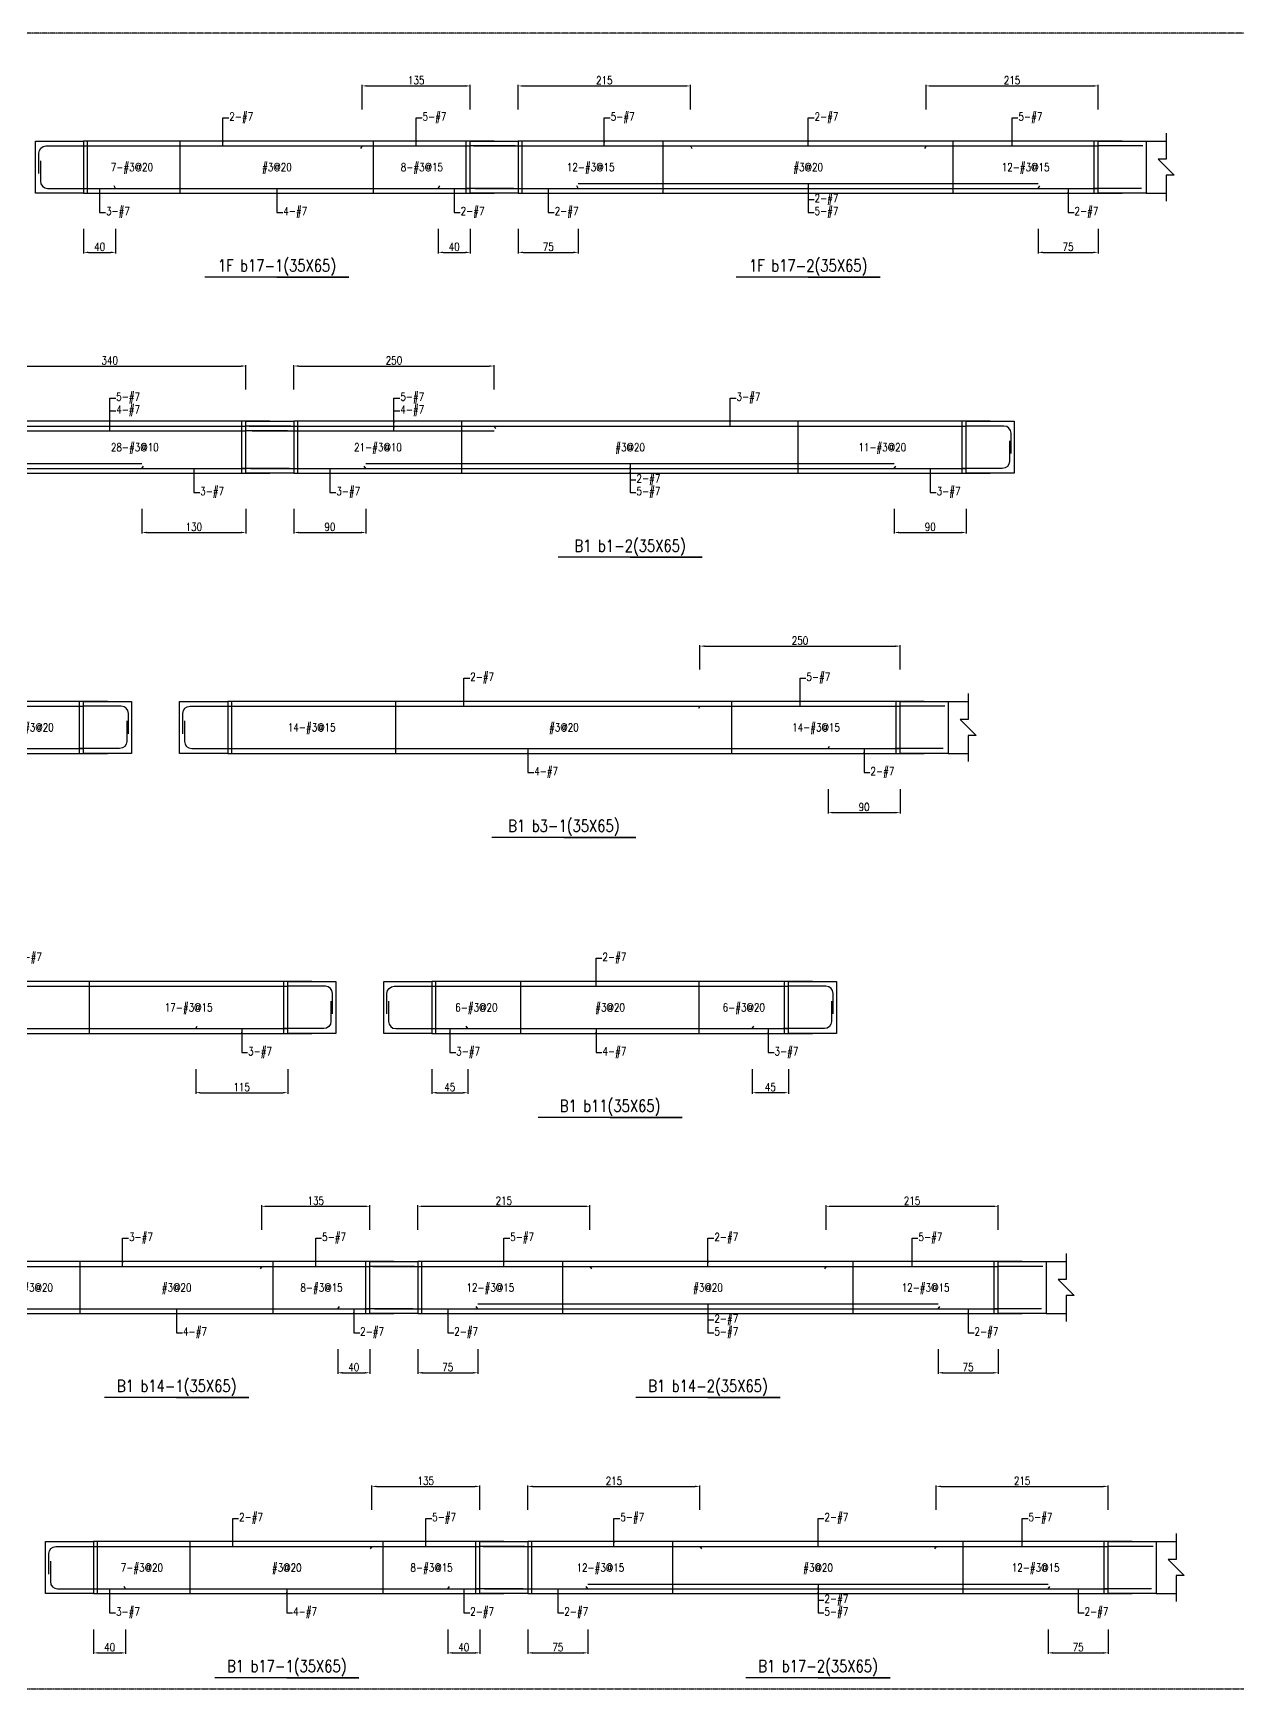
# Model space of a CAD drawing. Header units: millimetres. Extents: x 0 to 84580, y -12276 to 4373.
# Drawn here: x 76550 to 78055, y 0 to 2069 of the extents above; entities that cross this region are included whole.
import ezdxf
from ezdxf.enums import TextEntityAlignment as Align

# ---------------------------------------------------------------- set-up
doc = ezdxf.new("R2010")
doc.units = ezdxf.units.MM
doc.header["$MEASUREMENT"] = 0
doc.linetypes.add('CENTER', pattern=[2, 1.25, -0.25, 0.25, -0.25])
for name, color, linetype in [('S-DIM', 2, 'Continuous'), ('S-GRID', 1, 'CENTER'), ('S-LEADER', 2, 'Continuous'), ('S-RC', 130, 'Continuous'), ('S-REINF', 6, 'Continuous'), ('S-TEXT', 2, 'Continuous')]:
    doc.layers.add(name, color=color, linetype=linetype)
doc.styles.add('CS4', font='romans.shx', dxfattribs={"width": 0.8, "bigfont": 'lsp.shx'})
doc.styles.get("Standard").update_dxf_attribs({"font": 'arial.ttf'})
doc.dimstyles.new('ISO-25', dxfattribs={"dimtxt": 2.5, "dimasz": 2.5, "dimexe": 1.25, "dimexo": 0.625, "dimtad": 1, "dimtxsty": 'Standard', "dimcen": 2.5, "dimadec": 0, "dimazin": 0, "dimtfac": 1, "dimtmove": 0, "dimatfit": 3, "dimfxl": 0, "dimarcsym": 0})

# ---------------------------------------------------------------- blocks, each defined once
blk = doc.blocks.new('*D2203')
at = {"layer": 'DEFPOINTS', "color": 0, "transparency": 16777216}
for p in [(77096, 2003), (76961, 1973), (77096, 1973)]:
    blk.add_point(p, dxfattribs=at)
at = {"layer": 'S-DIM', "color": 0, "lineweight": -2, "transparency": 16777216}
for p, q in [((76961, 1973.625), (76961, 2004.25)), ((76967, 2003), (77090, 2003)), ((77096, 1973.625), (77096, 2004.25))]:
    blk.add_line(p, q, dxfattribs=at)
at = {"layer": 'S-DIM', "color": 0, "transparency": 16777216}
for points in [[(76967, 2004), (76967, 2002), (76961, 2003)], [(77090, 2004), (77090, 2002), (77096, 2003)]]:
    blk.add_solid(points, dxfattribs=at)
at = {"layer": 'S-DIM', "color": 0, "transparency": 16777216, "insert": (77028.5, 2010), "char_height": 10, "attachment_point": 5, "style": 'CS4'}
blk.add_mtext('135', dxfattribs=at)
blk = doc.blocks.new('*D2204')
at = {"layer": 'DEFPOINTS', "color": 0, "transparency": 16777216}
for p in [(76613, 1825), (76653, 1825), (76653, 1795)]:
    blk.add_point(p, dxfattribs=at)
at = {"layer": 'S-DIM', "color": 0, "lineweight": -2, "transparency": 16777216}
for p, q in [((76613, 1824.375), (76613, 1793.75)), ((76653, 1824.375), (76653, 1793.75)), ((76619, 1795), (76647, 1795))]:
    blk.add_line(p, q, dxfattribs=at)
at = {"layer": 'S-DIM', "color": 0, "transparency": 16777216}
for points in [[(76619, 1796), (76619, 1794), (76613, 1795)], [(76647, 1796), (76647, 1794), (76653, 1795)]]:
    blk.add_solid(points, dxfattribs=at)
at = {"layer": 'S-DIM', "color": 0, "transparency": 16777216, "insert": (76633, 1802), "char_height": 10, "attachment_point": 5, "style": 'CS4'}
blk.add_mtext('40', dxfattribs=at)
blk = doc.blocks.new('*D2205')
at = {"layer": 'DEFPOINTS', "color": 0, "transparency": 16777216}
for p in [(77056, 1825), (77096, 1825), (77096, 1795)]:
    blk.add_point(p, dxfattribs=at)
at = {"layer": 'S-DIM', "color": 0, "lineweight": -2, "transparency": 16777216}
for p, q in [((77056, 1824.375), (77056, 1793.75)), ((77096, 1824.375), (77096, 1793.75)), ((77062, 1795), (77090, 1795))]:
    blk.add_line(p, q, dxfattribs=at)
at = {"layer": 'S-DIM', "color": 0, "transparency": 16777216}
for points in [[(77062, 1796), (77062, 1794), (77056, 1795)], [(77090, 1796), (77090, 1794), (77096, 1795)]]:
    blk.add_solid(points, dxfattribs=at)
at = {"layer": 'S-DIM', "color": 0, "transparency": 16777216, "insert": (77076, 1802), "char_height": 10, "attachment_point": 5, "style": 'CS4'}
blk.add_mtext('40', dxfattribs=at)
blk = doc.blocks.new('*D2206')
at = {"layer": 'DEFPOINTS', "color": 0, "transparency": 16777216}
for p in [(77371, 2003), (77156, 1973), (77371, 1973)]:
    blk.add_point(p, dxfattribs=at)
at = {"layer": 'S-DIM', "color": 0, "lineweight": -2, "transparency": 16777216}
for p, q in [((77156, 1973.625), (77156, 2004.25)), ((77162, 2003), (77365, 2003)), ((77371, 1973.625), (77371, 2004.25))]:
    blk.add_line(p, q, dxfattribs=at)
at = {"layer": 'S-DIM', "color": 0, "transparency": 16777216}
for points in [[(77162, 2004), (77162, 2002), (77156, 2003)], [(77365, 2004), (77365, 2002), (77371, 2003)]]:
    blk.add_solid(points, dxfattribs=at)
at = {"layer": 'S-DIM', "color": 0, "transparency": 16777216, "insert": (77263.5, 2010), "char_height": 10, "attachment_point": 5, "style": 'CS4'}
blk.add_mtext('215', dxfattribs=at)
blk = doc.blocks.new('*D2207')
at = {"layer": 'DEFPOINTS', "color": 0, "transparency": 16777216}
for p in [(77880.4, 2003), (77665.4, 1973), (77880.4, 1973)]:
    blk.add_point(p, dxfattribs=at)
at = {"layer": 'S-DIM', "color": 0, "lineweight": -2, "transparency": 16777216}
for p, q in [((77665.4, 1973.625), (77665.4, 2004.25)), ((77671.4, 2003), (77874.4, 2003)), ((77880.4, 1973.625), (77880.4, 2004.25))]:
    blk.add_line(p, q, dxfattribs=at)
at = {"layer": 'S-DIM', "color": 0, "transparency": 16777216}
for points in [[(77671.4, 2004), (77671.4, 2002), (77665.4, 2003)], [(77874.4, 2004), (77874.4, 2002), (77880.4, 2003)]]:
    blk.add_solid(points, dxfattribs=at)
at = {"layer": 'S-DIM', "color": 0, "transparency": 16777216, "insert": (77772.9, 2010), "char_height": 10, "attachment_point": 5, "style": 'CS4'}
blk.add_mtext('215', dxfattribs=at)
blk = doc.blocks.new('*D2208')
at = {"layer": 'DEFPOINTS', "color": 0, "transparency": 16777216}
for p in [(77156, 1825), (77231, 1825), (77231, 1795)]:
    blk.add_point(p, dxfattribs=at)
at = {"layer": 'S-DIM', "color": 0, "lineweight": -2, "transparency": 16777216}
for p, q in [((77156, 1824.375), (77156, 1793.75)), ((77231, 1824.375), (77231, 1793.75)), ((77162, 1795), (77225, 1795))]:
    blk.add_line(p, q, dxfattribs=at)
at = {"layer": 'S-DIM', "color": 0, "transparency": 16777216}
for points in [[(77162, 1796), (77162, 1794), (77156, 1795)], [(77225, 1796), (77225, 1794), (77231, 1795)]]:
    blk.add_solid(points, dxfattribs=at)
at = {"layer": 'S-DIM', "color": 0, "transparency": 16777216, "insert": (77193.5, 1802), "char_height": 10, "attachment_point": 5, "style": 'CS4'}
blk.add_mtext('75', dxfattribs=at)
blk = doc.blocks.new('*D2209')
at = {"layer": 'DEFPOINTS', "color": 0, "transparency": 16777216}
for p in [(77805.4, 1825), (77880.4, 1825), (77880.4, 1795)]:
    blk.add_point(p, dxfattribs=at)
at = {"layer": 'S-DIM', "color": 0, "lineweight": -2, "transparency": 16777216}
for p, q in [((77805.4, 1824.375), (77805.4, 1793.75)), ((77880.4, 1824.375), (77880.4, 1793.75)), ((77811.4, 1795), (77874.4, 1795))]:
    blk.add_line(p, q, dxfattribs=at)
at = {"layer": 'S-DIM', "color": 0, "transparency": 16777216}
for points in [[(77811.4, 1796), (77811.4, 1794), (77805.4, 1795)], [(77874.4, 1796), (77874.4, 1794), (77880.4, 1795)]]:
    blk.add_solid(points, dxfattribs=at)
at = {"layer": 'S-DIM', "color": 0, "transparency": 16777216, "insert": (77842.9, 1802), "char_height": 10, "attachment_point": 5, "style": 'CS4'}
blk.add_mtext('75', dxfattribs=at)
blk = doc.blocks.new('*D2078')
at = {"layer": 'DEFPOINTS', "color": 0, "transparency": 16777216}
for p in [(76815.7, 1653), (76475.7, 1623), (76815.7, 1623)]:
    blk.add_point(p, dxfattribs=at)
at = {"layer": 'S-DIM', "color": 0, "lineweight": -2, "transparency": 16777216}
for p, q in [((76475.7, 1623.625), (76475.7, 1654.25)), ((76481.7, 1653), (76809.7, 1653)), ((76815.7, 1623.625), (76815.7, 1654.25))]:
    blk.add_line(p, q, dxfattribs=at)
at = {"layer": 'S-DIM', "color": 0, "transparency": 16777216}
for points in [[(76481.7, 1654), (76481.7, 1652), (76475.7, 1653)], [(76809.7, 1654), (76809.7, 1652), (76815.7, 1653)]]:
    blk.add_solid(points, dxfattribs=at)
at = {"layer": 'S-DIM', "color": 0, "transparency": 16777216, "insert": (76645.7, 1660), "char_height": 10, "attachment_point": 5, "style": 'CS4'}
blk.add_mtext('340', dxfattribs=at)
blk = doc.blocks.new('*D2080')
at = {"layer": 'DEFPOINTS', "color": 0, "transparency": 16777216}
for p in [(76685.7, 1475), (76815.7, 1475), (76815.7, 1445)]:
    blk.add_point(p, dxfattribs=at)
at = {"layer": 'S-DIM', "color": 0, "lineweight": -2, "transparency": 16777216}
for p, q in [((76685.7, 1474.375), (76685.7, 1443.75)), ((76815.7, 1474.375), (76815.7, 1443.75)), ((76691.7, 1445), (76809.7, 1445))]:
    blk.add_line(p, q, dxfattribs=at)
at = {"layer": 'S-DIM', "color": 0, "transparency": 16777216}
for points in [[(76691.7, 1446), (76691.7, 1444), (76685.7, 1445)], [(76809.7, 1446), (76809.7, 1444), (76815.7, 1445)]]:
    blk.add_solid(points, dxfattribs=at)
at = {"layer": 'S-DIM', "color": 0, "transparency": 16777216, "insert": (76750.7, 1452), "char_height": 10, "attachment_point": 5, "style": 'CS4'}
blk.add_mtext('130', dxfattribs=at)
blk = doc.blocks.new('*D2081')
at = {"layer": 'DEFPOINTS', "color": 0, "transparency": 16777216}
for p in [(77125.7, 1653), (76875.7, 1623), (77125.7, 1623)]:
    blk.add_point(p, dxfattribs=at)
at = {"layer": 'S-DIM', "color": 0, "lineweight": -2, "transparency": 16777216}
for p, q in [((76875.7, 1623.625), (76875.7, 1654.25)), ((76881.7, 1653), (77119.7, 1653)), ((77125.7, 1623.625), (77125.7, 1654.25))]:
    blk.add_line(p, q, dxfattribs=at)
at = {"layer": 'S-DIM', "color": 0, "transparency": 16777216}
for points in [[(76881.7, 1654), (76881.7, 1652), (76875.7, 1653)], [(77119.7, 1654), (77119.7, 1652), (77125.7, 1653)]]:
    blk.add_solid(points, dxfattribs=at)
at = {"layer": 'S-DIM', "color": 0, "transparency": 16777216, "insert": (77000.7, 1660), "char_height": 10, "attachment_point": 5, "style": 'CS4'}
blk.add_mtext('250', dxfattribs=at)
blk = doc.blocks.new('*D2082')
at = {"layer": 'DEFPOINTS', "color": 0, "transparency": 16777216}
for p in [(76875.7, 1475), (76965.7, 1475), (76965.7, 1445)]:
    blk.add_point(p, dxfattribs=at)
at = {"layer": 'S-DIM', "color": 0, "lineweight": -2, "transparency": 16777216}
for p, q in [((76875.7, 1474.375), (76875.7, 1443.75)), ((76965.7, 1474.375), (76965.7, 1443.75)), ((76881.7, 1445), (76959.7, 1445))]:
    blk.add_line(p, q, dxfattribs=at)
at = {"layer": 'S-DIM', "color": 0, "transparency": 16777216}
for points in [[(76881.7, 1446), (76881.7, 1444), (76875.7, 1445)], [(76959.7, 1446), (76959.7, 1444), (76965.7, 1445)]]:
    blk.add_solid(points, dxfattribs=at)
at = {"layer": 'S-DIM', "color": 0, "transparency": 16777216, "insert": (76920.7, 1452), "char_height": 10, "attachment_point": 5, "style": 'CS4'}
blk.add_mtext('90', dxfattribs=at)
blk = doc.blocks.new('*D2083')
at = {"layer": 'DEFPOINTS', "color": 0, "transparency": 16777216}
for p in [(77625.7, 1475), (77715.7, 1475), (77715.7, 1445)]:
    blk.add_point(p, dxfattribs=at)
at = {"layer": 'S-DIM', "color": 0, "lineweight": -2, "transparency": 16777216}
for p, q in [((77625.7, 1474.375), (77625.7, 1443.75)), ((77715.7, 1474.375), (77715.7, 1443.75)), ((77631.7, 1445), (77709.7, 1445))]:
    blk.add_line(p, q, dxfattribs=at)
at = {"layer": 'S-DIM', "color": 0, "transparency": 16777216}
for points in [[(77631.7, 1446), (77631.7, 1444), (77625.7, 1445)], [(77709.7, 1446), (77709.7, 1444), (77715.7, 1445)]]:
    blk.add_solid(points, dxfattribs=at)
at = {"layer": 'S-DIM', "color": 0, "transparency": 16777216, "insert": (77670.7, 1452), "char_height": 10, "attachment_point": 5, "style": 'CS4'}
blk.add_mtext('90', dxfattribs=at)
blk = doc.blocks.new('*D2089')
at = {"layer": 'DEFPOINTS', "color": 0, "transparency": 16777216}
for p in [(77633, 1303), (77383, 1273), (77633, 1273)]:
    blk.add_point(p, dxfattribs=at)
at = {"layer": 'S-DIM', "color": 0, "lineweight": -2, "transparency": 16777216}
for p, q in [((77383, 1273.625), (77383, 1304.25)), ((77633, 1273.625), (77633, 1304.25)), ((77389, 1303), (77627, 1303))]:
    blk.add_line(p, q, dxfattribs=at)
at = {"layer": 'S-DIM', "color": 0, "transparency": 16777216}
for points in [[(77389, 1304), (77389, 1302), (77383, 1303)], [(77627, 1304), (77627, 1302), (77633, 1303)]]:
    blk.add_solid(points, dxfattribs=at)
at = {"layer": 'S-DIM', "color": 0, "transparency": 16777216, "insert": (77508, 1310), "char_height": 10, "attachment_point": 5, "style": 'CS4'}
blk.add_mtext('250', dxfattribs=at)
blk = doc.blocks.new('*D2090')
at = {"layer": 'DEFPOINTS', "color": 0, "transparency": 16777216}
for p in [(77543, 1125), (77633, 1125), (77633, 1095)]:
    blk.add_point(p, dxfattribs=at)
at = {"layer": 'S-DIM', "color": 0, "lineweight": -2, "transparency": 16777216}
for p, q in [((77543, 1124.375), (77543, 1093.75)), ((77633, 1124.375), (77633, 1093.75)), ((77549, 1095), (77627, 1095))]:
    blk.add_line(p, q, dxfattribs=at)
at = {"layer": 'S-DIM', "color": 0, "transparency": 16777216}
for points in [[(77549, 1096), (77549, 1094), (77543, 1095)], [(77627, 1096), (77627, 1094), (77633, 1095)]]:
    blk.add_solid(points, dxfattribs=at)
at = {"layer": 'S-DIM', "color": 0, "transparency": 16777216, "insert": (77588, 1102), "char_height": 10, "attachment_point": 5, "style": 'CS4'}
blk.add_mtext('90', dxfattribs=at)
blk = doc.blocks.new('*D2132')
at = {"layer": 'DEFPOINTS', "color": 0, "transparency": 16777216}
for p in [(76753, 775), (76868, 775), (76868, 745)]:
    blk.add_point(p, dxfattribs=at)
at = {"layer": 'S-DIM', "color": 0, "lineweight": -2, "transparency": 16777216}
for p, q in [((76753, 774.375), (76753, 743.75)), ((76868, 774.375), (76868, 743.75)), ((76759, 745), (76862, 745))]:
    blk.add_line(p, q, dxfattribs=at)
at = {"layer": 'S-DIM', "color": 0, "transparency": 16777216}
for points in [[(76759, 746), (76759, 744), (76753, 745)], [(76862, 746), (76862, 744), (76868, 745)]]:
    blk.add_solid(points, dxfattribs=at)
at = {"layer": 'S-DIM', "color": 0, "transparency": 16777216, "insert": (76810.5, 752), "char_height": 10, "attachment_point": 5, "style": 'CS4'}
blk.add_mtext('115', dxfattribs=at)
blk = doc.blocks.new('*D2139')
at = {"layer": 'DEFPOINTS', "color": 0, "transparency": 16777216}
for p in [(76970.5, 603), (76835.5, 573), (76970.5, 573)]:
    blk.add_point(p, dxfattribs=at)
at = {"layer": 'S-DIM', "color": 0, "lineweight": -2, "transparency": 16777216}
for p, q in [((76835.5, 573.625), (76835.5, 604.25)), ((76841.5, 603), (76964.5, 603)), ((76970.5, 573.625), (76970.5, 604.25))]:
    blk.add_line(p, q, dxfattribs=at)
at = {"layer": 'S-DIM', "color": 0, "transparency": 16777216}
for points in [[(76841.5, 604), (76841.5, 602), (76835.5, 603)], [(76964.5, 604), (76964.5, 602), (76970.5, 603)]]:
    blk.add_solid(points, dxfattribs=at)
at = {"layer": 'S-DIM', "color": 0, "transparency": 16777216, "insert": (76903, 610), "char_height": 10, "attachment_point": 5, "style": 'CS4'}
blk.add_mtext('135', dxfattribs=at)
blk = doc.blocks.new('*D2141')
at = {"layer": 'DEFPOINTS', "color": 0, "transparency": 16777216}
for p in [(76930.5, 425), (76970.5, 425), (76970.5, 395)]:
    blk.add_point(p, dxfattribs=at)
at = {"layer": 'S-DIM', "color": 0, "lineweight": -2, "transparency": 16777216}
for p, q in [((76930.5, 424.375), (76930.5, 393.75)), ((76970.5, 424.375), (76970.5, 393.75)), ((76936.5, 395), (76964.5, 395))]:
    blk.add_line(p, q, dxfattribs=at)
at = {"layer": 'S-DIM', "color": 0, "transparency": 16777216}
for points in [[(76936.5, 396), (76936.5, 394), (76930.5, 395)], [(76964.5, 396), (76964.5, 394), (76970.5, 395)]]:
    blk.add_solid(points, dxfattribs=at)
at = {"layer": 'S-DIM', "color": 0, "transparency": 16777216, "insert": (76950.5, 402), "char_height": 10, "attachment_point": 5, "style": 'CS4'}
blk.add_mtext('40', dxfattribs=at)
blk = doc.blocks.new('*D2142')
at = {"layer": 'DEFPOINTS', "color": 0, "transparency": 16777216}
for p in [(77245.5, 603), (77030.5, 573), (77245.5, 573)]:
    blk.add_point(p, dxfattribs=at)
at = {"layer": 'S-DIM', "color": 0, "lineweight": -2, "transparency": 16777216}
for p, q in [((77030.5, 573.625), (77030.5, 604.25)), ((77036.5, 603), (77239.5, 603)), ((77245.5, 573.625), (77245.5, 604.25))]:
    blk.add_line(p, q, dxfattribs=at)
at = {"layer": 'S-DIM', "color": 0, "transparency": 16777216}
for points in [[(77036.5, 604), (77036.5, 602), (77030.5, 603)], [(77239.5, 604), (77239.5, 602), (77245.5, 603)]]:
    blk.add_solid(points, dxfattribs=at)
at = {"layer": 'S-DIM', "color": 0, "transparency": 16777216, "insert": (77138, 610), "char_height": 10, "attachment_point": 5, "style": 'CS4'}
blk.add_mtext('215', dxfattribs=at)
blk = doc.blocks.new('*D2143')
at = {"layer": 'DEFPOINTS', "color": 0, "transparency": 16777216}
for p in [(77755.5, 603), (77540.5, 573), (77755.5, 573)]:
    blk.add_point(p, dxfattribs=at)
at = {"layer": 'S-DIM', "color": 0, "lineweight": -2, "transparency": 16777216}
for p, q in [((77540.5, 573.625), (77540.5, 604.25)), ((77546.5, 603), (77749.5, 603)), ((77755.5, 573.625), (77755.5, 604.25))]:
    blk.add_line(p, q, dxfattribs=at)
at = {"layer": 'S-DIM', "color": 0, "transparency": 16777216}
for points in [[(77546.5, 604), (77546.5, 602), (77540.5, 603)], [(77749.5, 604), (77749.5, 602), (77755.5, 603)]]:
    blk.add_solid(points, dxfattribs=at)
at = {"layer": 'S-DIM', "color": 0, "transparency": 16777216, "insert": (77648, 610), "char_height": 10, "attachment_point": 5, "style": 'CS4'}
blk.add_mtext('215', dxfattribs=at)
blk = doc.blocks.new('*D2144')
at = {"layer": 'DEFPOINTS', "color": 0, "transparency": 16777216}
for p in [(77030.5, 425), (77105.5, 425), (77105.5, 395)]:
    blk.add_point(p, dxfattribs=at)
at = {"layer": 'S-DIM', "color": 0, "lineweight": -2, "transparency": 16777216}
for p, q in [((77030.5, 424.375), (77030.5, 393.75)), ((77105.5, 424.375), (77105.5, 393.75)), ((77036.5, 395), (77099.5, 395))]:
    blk.add_line(p, q, dxfattribs=at)
at = {"layer": 'S-DIM', "color": 0, "transparency": 16777216}
for points in [[(77036.5, 396), (77036.5, 394), (77030.5, 395)], [(77099.5, 396), (77099.5, 394), (77105.5, 395)]]:
    blk.add_solid(points, dxfattribs=at)
at = {"layer": 'S-DIM', "color": 0, "transparency": 16777216, "insert": (77068, 402), "char_height": 10, "attachment_point": 5, "style": 'CS4'}
blk.add_mtext('75', dxfattribs=at)
blk = doc.blocks.new('*D2145')
at = {"layer": 'DEFPOINTS', "color": 0, "transparency": 16777216}
for p in [(77680.5, 425), (77755.5, 425), (77755.5, 395)]:
    blk.add_point(p, dxfattribs=at)
at = {"layer": 'S-DIM', "color": 0, "lineweight": -2, "transparency": 16777216}
for p, q in [((77680.5, 424.375), (77680.5, 393.75)), ((77755.5, 424.375), (77755.5, 393.75)), ((77686.5, 395), (77749.5, 395))]:
    blk.add_line(p, q, dxfattribs=at)
at = {"layer": 'S-DIM', "color": 0, "transparency": 16777216}
for points in [[(77686.5, 396), (77686.5, 394), (77680.5, 395)], [(77749.5, 396), (77749.5, 394), (77755.5, 395)]]:
    blk.add_solid(points, dxfattribs=at)
at = {"layer": 'S-DIM', "color": 0, "transparency": 16777216, "insert": (77718, 402), "char_height": 10, "attachment_point": 5, "style": 'CS4'}
blk.add_mtext('75', dxfattribs=at)
blk = doc.blocks.new('*D2151')
at = {"layer": 'DEFPOINTS', "color": 0, "transparency": 16777216}
for p in [(77108, 253), (76973, 223), (77108, 223)]:
    blk.add_point(p, dxfattribs=at)
at = {"layer": 'S-DIM', "color": 0, "lineweight": -2, "transparency": 16777216}
for p, q in [((76973, 223.625), (76973, 254.25)), ((76979, 253), (77102, 253)), ((77108, 223.625), (77108, 254.25))]:
    blk.add_line(p, q, dxfattribs=at)
at = {"layer": 'S-DIM', "color": 0, "transparency": 16777216}
for points in [[(76979, 254), (76979, 252), (76973, 253)], [(77102, 254), (77102, 252), (77108, 253)]]:
    blk.add_solid(points, dxfattribs=at)
at = {"layer": 'S-DIM', "color": 0, "transparency": 16777216, "insert": (77040.5, 260), "char_height": 10, "attachment_point": 5, "style": 'CS4'}
blk.add_mtext('135', dxfattribs=at)
blk = doc.blocks.new('*D2152')
at = {"layer": 'DEFPOINTS', "color": 0, "transparency": 16777216}
for p in [(76625.5, 75), (76665.5, 75), (76665.5, 45)]:
    blk.add_point(p, dxfattribs=at)
at = {"layer": 'S-DIM', "color": 0, "lineweight": -2, "transparency": 16777216}
for p, q in [((76625.5, 74.375), (76625.5, 43.75)), ((76665.5, 74.375), (76665.5, 43.75)), ((76631.5, 45), (76659.5, 45))]:
    blk.add_line(p, q, dxfattribs=at)
at = {"layer": 'S-DIM', "color": 0, "transparency": 16777216}
for points in [[(76631.5, 46), (76631.5, 44), (76625.5, 45)], [(76659.5, 46), (76659.5, 44), (76665.5, 45)]]:
    blk.add_solid(points, dxfattribs=at)
at = {"layer": 'S-DIM', "color": 0, "transparency": 16777216, "insert": (76645.5, 52), "char_height": 10, "attachment_point": 5, "style": 'CS4'}
blk.add_mtext('40', dxfattribs=at)
blk = doc.blocks.new('*D2153')
at = {"layer": 'DEFPOINTS', "color": 0, "transparency": 16777216}
for p in [(77068, 75), (77108, 75), (77108, 45)]:
    blk.add_point(p, dxfattribs=at)
at = {"layer": 'S-DIM', "color": 0, "lineweight": -2, "transparency": 16777216}
for p, q in [((77068, 74.375), (77068, 43.75)), ((77108, 74.375), (77108, 43.75)), ((77074, 45), (77102, 45))]:
    blk.add_line(p, q, dxfattribs=at)
at = {"layer": 'S-DIM', "color": 0, "transparency": 16777216}
for points in [[(77074, 46), (77074, 44), (77068, 45)], [(77102, 46), (77102, 44), (77108, 45)]]:
    blk.add_solid(points, dxfattribs=at)
at = {"layer": 'S-DIM', "color": 0, "transparency": 16777216, "insert": (77088, 52), "char_height": 10, "attachment_point": 5, "style": 'CS4'}
blk.add_mtext('40', dxfattribs=at)
blk = doc.blocks.new('*D2154')
at = {"layer": 'DEFPOINTS', "color": 0, "transparency": 16777216}
for p in [(77383, 253), (77168, 223), (77383, 223)]:
    blk.add_point(p, dxfattribs=at)
at = {"layer": 'S-DIM', "color": 0, "lineweight": -2, "transparency": 16777216}
for p, q in [((77168, 223.625), (77168, 254.25)), ((77174, 253), (77377, 253)), ((77383, 223.625), (77383, 254.25))]:
    blk.add_line(p, q, dxfattribs=at)
at = {"layer": 'S-DIM', "color": 0, "transparency": 16777216}
for points in [[(77174, 254), (77174, 252), (77168, 253)], [(77377, 254), (77377, 252), (77383, 253)]]:
    blk.add_solid(points, dxfattribs=at)
at = {"layer": 'S-DIM', "color": 0, "transparency": 16777216, "insert": (77275.5, 260), "char_height": 10, "attachment_point": 5, "style": 'CS4'}
blk.add_mtext('215', dxfattribs=at)
blk = doc.blocks.new('*D2155')
at = {"layer": 'DEFPOINTS', "color": 0, "transparency": 16777216}
for p in [(77893, 253), (77678, 223), (77893, 223)]:
    blk.add_point(p, dxfattribs=at)
at = {"layer": 'S-DIM', "color": 0, "lineweight": -2, "transparency": 16777216}
for p, q in [((77678, 223.625), (77678, 254.25)), ((77684, 253), (77887, 253)), ((77893, 223.625), (77893, 254.25))]:
    blk.add_line(p, q, dxfattribs=at)
at = {"layer": 'S-DIM', "color": 0, "transparency": 16777216}
for points in [[(77684, 254), (77684, 252), (77678, 253)], [(77887, 254), (77887, 252), (77893, 253)]]:
    blk.add_solid(points, dxfattribs=at)
at = {"layer": 'S-DIM', "color": 0, "transparency": 16777216, "insert": (77785.5, 260), "char_height": 10, "attachment_point": 5, "style": 'CS4'}
blk.add_mtext('215', dxfattribs=at)
blk = doc.blocks.new('*D2156')
at = {"layer": 'DEFPOINTS', "color": 0, "transparency": 16777216}
for p in [(77168, 75), (77243, 75), (77243, 45)]:
    blk.add_point(p, dxfattribs=at)
at = {"layer": 'S-DIM', "color": 0, "lineweight": -2, "transparency": 16777216}
for p, q in [((77168, 74.375), (77168, 43.75)), ((77243, 74.375), (77243, 43.75)), ((77174, 45), (77237, 45))]:
    blk.add_line(p, q, dxfattribs=at)
at = {"layer": 'S-DIM', "color": 0, "transparency": 16777216}
for points in [[(77174, 46), (77174, 44), (77168, 45)], [(77237, 46), (77237, 44), (77243, 45)]]:
    blk.add_solid(points, dxfattribs=at)
at = {"layer": 'S-DIM', "color": 0, "transparency": 16777216, "insert": (77205.5, 52), "char_height": 10, "attachment_point": 5, "style": 'CS4'}
blk.add_mtext('75', dxfattribs=at)
blk = doc.blocks.new('*D2157')
at = {"layer": 'DEFPOINTS', "color": 0, "transparency": 16777216}
for p in [(77818, 75), (77893, 75), (77893, 45)]:
    blk.add_point(p, dxfattribs=at)
at = {"layer": 'S-DIM', "color": 0, "lineweight": -2, "transparency": 16777216}
for p, q in [((77818, 74.375), (77818, 43.75)), ((77893, 74.375), (77893, 43.75)), ((77824, 45), (77887, 45))]:
    blk.add_line(p, q, dxfattribs=at)
at = {"layer": 'S-DIM', "color": 0, "transparency": 16777216}
for points in [[(77824, 46), (77824, 44), (77818, 45)], [(77887, 46), (77887, 44), (77893, 45)]]:
    blk.add_solid(points, dxfattribs=at)
at = {"layer": 'S-DIM', "color": 0, "transparency": 16777216, "insert": (77855.5, 52), "char_height": 10, "attachment_point": 5, "style": 'CS4'}
blk.add_mtext('75', dxfattribs=at)
blk = doc.blocks.new('*D2119')
at = {"layer": 'DEFPOINTS', "color": 0, "transparency": 16777216}
for p in [(77048, 775), (77093, 775), (77093, 745)]:
    blk.add_point(p, dxfattribs=at)
at = {"layer": 'S-DIM', "color": 0, "lineweight": -2, "transparency": 16777216}
for p, q in [((77048, 774.375), (77048, 743.75)), ((77093, 774.375), (77093, 743.75)), ((77054, 745), (77087, 745))]:
    blk.add_line(p, q, dxfattribs=at)
at = {"layer": 'S-DIM', "color": 0, "transparency": 16777216}
for points in [[(77054, 746), (77054, 744), (77048, 745)], [(77087, 746), (77087, 744), (77093, 745)]]:
    blk.add_solid(points, dxfattribs=at)
at = {"layer": 'S-DIM', "color": 0, "transparency": 16777216, "insert": (77070.5, 752), "char_height": 10, "attachment_point": 5, "style": 'CS4'}
blk.add_mtext('45', dxfattribs=at)
blk = doc.blocks.new('*D2120')
at = {"layer": 'DEFPOINTS', "color": 0, "transparency": 16777216}
for p in [(77448.4, 775), (77493.4, 775), (77448.4, 745)]:
    blk.add_point(p, dxfattribs=at)
at = {"layer": 'S-DIM', "color": 0, "lineweight": -2, "transparency": 16777216}
for p, q in [((77448.4, 774.375), (77448.4, 743.75)), ((77493.4, 774.375), (77493.4, 743.75)), ((77487.4, 745), (77454.4, 745))]:
    blk.add_line(p, q, dxfattribs=at)
at = {"layer": 'S-DIM', "color": 0, "transparency": 16777216}
for points in [[(77454.4, 746), (77454.4, 744), (77448.4, 745)], [(77487.4, 746), (77487.4, 744), (77493.4, 745)]]:
    blk.add_solid(points, dxfattribs=at)
at = {"layer": 'S-DIM', "color": 0, "transparency": 16777216, "insert": (77470.9, 752), "char_height": 10, "attachment_point": 5, "style": 'CS4'}
blk.add_mtext('45', dxfattribs=at)

msp = doc.modelspace()

# ---------------------------------------------------------------- linework, layer by layer
for p, q in [((77940.4, 1934), (77965.4, 1934)), ((77940.4, 1869), (77965.4, 1869)), ((77693, 1234), (77718, 1234)), ((77693, 1169), (77718, 1169)), ((77815.5, 534), (77840.5, 534)), ((77815.5, 469), (77840.5, 469)), ((77953, 184), (77978, 184)), ((77953, 119), (77978, 119))]:
    msp.add_line(p, q)
at = {"layer": 'S-GRID'}
msp.add_lwpolyline([(74893, 0), (78122, 0), (78122, 2069), (74893, 2069), (74893, 0)], dxfattribs=at)
msp.add_lwpolyline([(74893, 0), (78122, 0), (78122, 2069), (74893, 2069), (74893, 0)], dxfattribs=at)
at = {"layer": 'S-RC'}
for points in [[(76613, 1869), (76553, 1869), (76553, 1934), (76613, 1934), (76613, 1869)], [(77126, 1934), (76613, 1934)], [(77156, 1869), (77096, 1869), (77096, 1934), (77156, 1934), (77156, 1869)], [(77156, 1869), (77096, 1869), (77096, 1934), (77156, 1934), (77156, 1869)], [(77910.4, 1934), (77156, 1934)], [(77940.4, 1869), (77880.4, 1869), (77880.4, 1934), (77940.4, 1934), (77940.4, 1869)], [(77965.4, 1944), (77965.4, 1911.5), (77955.4, 1911.5), (77975.4, 1891.5), (77965.4, 1891.5), (77965.4, 1859)], [(76613, 1869), (77126, 1869)], [(77156, 1869), (77910.4, 1869)], [(76854.5, 1764), (76944.5, 1764), (76764.5, 1764)], [(77518.2, 1764), (77608.2, 1764), (77428.2, 1764)], [(76845.7, 1584), (75705.7, 1584)], [(76875.7, 1519), (76815.7, 1519), (76815.7, 1584), (76875.7, 1584), (76875.7, 1519)], [(76875.7, 1519), (76815.7, 1519), (76815.7, 1584), (76875.7, 1584), (76875.7, 1519)], [(77745.7, 1584), (76875.7, 1584)], [(77775.7, 1519), (77715.7, 1519), (77715.7, 1584), (77775.7, 1584), (77775.7, 1519)], [(75705.7, 1519), (76845.7, 1519)], [(76875.7, 1519), (77745.7, 1519)], [(77295.7, 1414), (77385.7, 1414), (77205.7, 1414)], [(77718, 1244), (77718, 1211.5), (77708, 1211.5), (77728, 1191.5), (77718, 1191.5), (77718, 1159)], [(76643, 1234), (76103, 1234)], [(76673, 1169), (76613, 1169), (76613, 1234), (76673, 1234), (76673, 1169)], [(76793, 1169), (76733, 1169), (76733, 1234), (76793, 1234), (76793, 1169)], [(77663, 1234), (76793, 1234)], [(77693, 1169), (77633, 1169), (77633, 1234), (77693, 1234), (77693, 1169)], [(76103, 1169), (76643, 1169)], [(76793, 1169), (77663, 1169)], [(77213, 1064), (77303, 1064), (77123, 1064)], [(76898, 884), (75878, 884)], [(76928, 819), (76868, 819), (76868, 884), (76928, 884), (76928, 819)], [(77048, 819), (76988, 819), (76988, 884), (77048, 884), (77048, 819)], [(77523.4, 884), (77048, 884)], [(77553.4, 819), (77493.4, 819), (77493.4, 884), (77553.4, 884), (77553.4, 819)], [(75878, 819), (76898, 819)], [(77048, 819), (77523.4, 819)], [(77270.7, 714), (77360.7, 714), (77180.7, 714)], [(77840.5, 544), (77840.5, 511.5), (77830.5, 511.5), (77850.5, 491.5), (77840.5, 491.5), (77840.5, 459)], [(77000.5, 534), (76488, 534)], [(77030.5, 469), (76970.5, 469), (76970.5, 534), (77030.5, 534), (77030.5, 469)], [(77030.5, 469), (76970.5, 469), (76970.5, 534), (77030.5, 534), (77030.5, 469)], [(77785.5, 534), (77030.5, 534)], [(77815.5, 469), (77755.5, 469), (77755.5, 534), (77815.5, 534), (77815.5, 469)], [(76488, 469), (77000.5, 469)], [(77030.5, 469), (77785.5, 469)], [(76729.25, 364), (76819.25, 364), (76639.25, 364)], [(77393, 364), (77483, 364), (77303, 364)], [(77978, 194), (77978, 161.5), (77968, 161.5), (77988, 141.5), (77978, 141.5), (77978, 109)], [(76625.5, 119), (76565.5, 119), (76565.5, 184), (76625.5, 184), (76625.5, 119)], [(77138, 184), (76625.5, 184)], [(77168, 119), (77108, 119), (77108, 184), (77168, 184), (77168, 119)], [(77168, 119), (77108, 119), (77108, 184), (77168, 184), (77168, 119)], [(77923, 184), (77168, 184)], [(77953, 119), (77893, 119), (77893, 184), (77953, 184), (77953, 119)], [(76625.5, 119), (77138, 119)], [(77168, 119), (77923, 119)], [(76866.75, 14), (76956.75, 14), (76776.75, 14)], [(77530.5, 14), (77620.5, 14), (77440.5, 14)]]:
    msp.add_lwpolyline(points, dxfattribs=at)
at = {"layer": 'S-REINF'}
for points in [[(76557, 1893.5), (76557, 1919, -0.41421356), (76566, 1928), (76613, 1928)], [(76559, 1909.5), (76559, 1884, 0.41421356), (76568, 1875), (76613, 1875)], [(77771.7, 1543.5), (77771.7, 1569, 0.41421356), (77762.7, 1578), (77715.7, 1578)], [(77769.7, 1559.5), (77769.7, 1534, -0.41421356), (77760.7, 1525), (77709.7, 1525)], [(76669, 1193.5), (76669, 1219, 0.41421356), (76660, 1228), (76613, 1228)], [(76737, 1193.5), (76737, 1219, -0.41421356), (76746, 1228), (76793, 1228)], [(76667, 1209.5), (76667, 1184, -0.41421356), (76658, 1175), (76607, 1175)], [(76739, 1209.5), (76739, 1184, 0.41421356), (76748, 1175), (76793, 1175)], [(76924, 843.5), (76924, 869, 0.41421356), (76915, 878), (76868, 878)], [(76992, 843.5), (76992, 869, -0.41421356), (77001, 878), (77048, 878)], [(77549.4, 843.5), (77549.4, 869, 0.41421356), (77540.4, 878), (77493.4, 878)], [(76922, 859.5), (76922, 834, -0.41421356), (76913, 825), (76862, 825)], [(76994, 859.5), (76994, 834, 0.41421356), (77003, 825), (77048, 825)], [(77547.4, 859.5), (77547.4, 834, -0.41421356), (77538.4, 825), (77487.4, 825)], [(76569.5, 143.5), (76569.5, 169, -0.41421356), (76578.5, 178), (76625.5, 178)], [(76571.5, 159.5), (76571.5, 134, 0.41421356), (76580.5, 125), (76625.5, 125)]]:
    msp.add_lwpolyline(points, format="xyb", dxfattribs=at)
for points in [[(76613, 1928), (76961, 1928)], [(76961, 1928), (76959, 1925)], [(76961, 1928), (77096, 1928)], [(77152, 1928), (77096, 1928)], [(77100, 1928), (77156, 1928)], [(77156, 1928), (77371, 1928)], [(77371, 1928), (77373, 1925)], [(77371, 1928), (77665.4, 1928)], [(77665.4, 1928), (77663.4, 1925)], [(77665.4, 1928), (77880.4, 1928)], [(77936.4, 1928), (77880.4, 1928)], [(76613, 1875), (76653, 1875)], [(76653, 1875), (76651, 1878)], [(76653, 1875), (77056, 1875)], [(77056, 1875), (77058, 1878)], [(77056, 1875), (77096, 1875)], [(77150, 1875), (77090, 1875)], [(77102, 1875), (77156, 1875)], [(77156, 1875), (77231, 1875)], [(77231, 1875), (77229, 1878)], [(77231, 1881), (77805.4, 1881)], [(77231, 1875), (77805.4, 1875)], [(77805.4, 1875), (77807.4, 1878)], [(77805.4, 1875), (77880.4, 1875)], [(77934.4, 1875), (77874.4, 1875)], [(76475.7, 1578), (76815.7, 1578)], [(76871.7, 1578), (76815.7, 1578)], [(76819.7, 1578), (76875.7, 1578)], [(76875.7, 1578), (77125.7, 1578)], [(77125.7, 1578), (77127.7, 1575)], [(77125.7, 1578), (77715.7, 1578)], [(76475.7, 1572), (76815.7, 1572)], [(76867.7, 1572), (76815.7, 1572)], [(76823.7, 1572), (76875.7, 1572)], [(76875.7, 1572), (77125.7, 1572)], [(75835.7, 1531), (76685.7, 1531)], [(75835.7, 1525), (76685.7, 1525)], [(76685.7, 1525), (76687.7, 1528)], [(76685.7, 1525), (76815.7, 1525)], [(76869.7, 1525), (76809.7, 1525)], [(76821.7, 1525), (76875.7, 1525)], [(76875.7, 1525), (76965.7, 1525)], [(76965.7, 1525), (76963.7, 1528)], [(76965.7, 1531), (77625.7, 1531)], [(76965.7, 1525), (77625.7, 1525)], [(77625.7, 1525), (77627.7, 1528)], [(77625.7, 1525), (77715.7, 1525)], [(76243, 1228), (76613, 1228)], [(76793, 1228), (77383, 1228)], [(77383, 1228), (77381, 1225)], [(77383, 1228), (77633, 1228)], [(77689, 1228), (77633, 1228)], [(76148, 1175), (76613, 1175)], [(76793, 1175), (77543, 1175)], [(77543, 1175), (77545, 1178)], [(77543, 1175), (77633, 1175)], [(77687, 1175), (77627, 1175)], [(76178, 878), (76868, 878)], [(77048, 878), (77373.4, 878)], [(77373.4, 878), (77493.4, 878)], [(76753, 825), (76755, 828)], [(77093, 825), (77091, 828)], [(77448.4, 825), (77450.4, 828)], [(75993, 825), (76753, 825)], [(76753, 825), (76868, 825)], [(77048, 825), (77458.4, 825)], [(77458.4, 825), (77493.4, 825)], [(76488, 528), (76835.5, 528)], [(76835.5, 528), (76833.5, 525)], [(76835.5, 528), (76970.5, 528)], [(77026.5, 528), (76970.5, 528)], [(76974.5, 528), (77030.5, 528)], [(77030.5, 528), (77245.5, 528)], [(77245.5, 528), (77247.5, 525)], [(77245.5, 528), (77540.5, 528)], [(77540.5, 528), (77538.5, 525)], [(77540.5, 528), (77755.5, 528)], [(77811.5, 528), (77755.5, 528)], [(76930.5, 475), (76932.5, 478)], [(77105.5, 475), (77103.5, 478)], [(77105.5, 481), (77680.5, 481)], [(77680.5, 475), (77682.5, 478)], [(76528, 475), (76930.5, 475)], [(76930.5, 475), (76970.5, 475)], [(77024.5, 475), (76964.5, 475)], [(76976.5, 475), (77030.5, 475)], [(77030.5, 475), (77105.5, 475)], [(77105.5, 475), (77680.5, 475)], [(77680.5, 475), (77755.5, 475)], [(77809.5, 475), (77749.5, 475)], [(76625.5, 178), (76973, 178)], [(76973, 178), (76971, 175)], [(76973, 178), (77108, 178)], [(77164, 178), (77108, 178)], [(77112, 178), (77168, 178)], [(77168, 178), (77383, 178)], [(77383, 178), (77385, 175)], [(77383, 178), (77678, 178)], [(77678, 178), (77676, 175)], [(77678, 178), (77893, 178)], [(77949, 178), (77893, 178)], [(76625.5, 125), (76665.5, 125)], [(76665.5, 125), (76663.5, 128)], [(76665.5, 125), (77068, 125)], [(77068, 125), (77070, 128)], [(77068, 125), (77108, 125)], [(77162, 125), (77102, 125)], [(77114, 125), (77168, 125)], [(77168, 125), (77243, 125)], [(77243, 125), (77241, 128)], [(77243, 131), (77818, 131)], [(77243, 125), (77818, 125)], [(77818, 125), (77820, 128)], [(77818, 125), (77893, 125)], [(77947, 125), (77887, 125)]]:
    msp.add_lwpolyline(points, dxfattribs=at)
at = {"layer": 'S-REINF', "color": 1}
for points in [[(76618, 1869), (76618, 1934)], [(76733.75, 1869), (76733.75, 1934)], [(76975.25, 1869), (76975.25, 1934)], [(77091, 1869), (77091, 1934)], [(77161, 1869), (77161, 1934)], [(77337.1, 1869), (77337.1, 1934)], [(77699.3, 1869), (77699.3, 1934)], [(77875.4, 1869), (77875.4, 1934)], [(76810.7, 1519), (76810.7, 1584)], [(76880.7, 1519), (76880.7, 1584)], [(77085.7, 1519), (77085.7, 1584)], [(77505.7, 1519), (77505.7, 1584)], [(77710.7, 1519), (77710.7, 1584)], [(76608, 1169), (76608, 1234)], [(76798, 1169), (76798, 1234)], [(77003, 1169), (77003, 1234)], [(77423, 1169), (77423, 1234)], [(77628, 1169), (77628, 1234)], [(76620.5, 819), (76620.5, 884)], [(76863, 819), (76863, 884)], [(77053, 819), (77053, 884)], [(77159.35, 819), (77159.35, 884)], [(77382.05, 819), (77382.05, 884)], [(77488.4, 819), (77488.4, 884)], [(76608.625, 469), (76608.625, 534)], [(76849.875, 469), (76849.875, 534)], [(76965.5, 469), (76965.5, 534)], [(77035.5, 469), (77035.5, 534)], [(77211.75, 469), (77211.75, 534)], [(77574.25, 469), (77574.25, 534)], [(77750.5, 469), (77750.5, 534)], [(76630.5, 119), (76630.5, 184)], [(76746.125, 119), (76746.125, 184)], [(76987.375, 119), (76987.375, 184)], [(77103, 119), (77103, 184)], [(77173, 119), (77173, 184)], [(77349.25, 119), (77349.25, 184)], [(77711.75, 119), (77711.75, 184)], [(77888, 119), (77888, 184)]]:
    msp.add_lwpolyline(points, dxfattribs=at)

# ---------------------------------------------------------------- texts
at = {"layer": 'S-LEADER', "char_height": 10, "attachment_point": 4, "style": 'CS4'}
for s, insert in [('2-#7', (76795, 1963)), ('5-#7', (77036.5, 1963)), ('5-#7', (77271.5, 1963)), ('2-#7', (77526.2, 1963)), ('5-#7', (77780.9, 1963)), ('2-#7', (77526.2, 1861)), ('3-#7', (76641, 1845)), ('4-#7', (76862.5, 1845)), ('2-#7', (77084, 1845)), ('2-#7', (77201.5, 1845)), ('5-#7', (77526.2, 1845)), ('2-#7', (77850.9, 1845)), ('5-#7', (76653.7, 1613)), ('5-#7', (77008.7, 1613)), ('3-#7', (77428.7, 1613)), ('4-#7', (76653.7, 1597)), ('4-#7', (77008.7, 1597)), ('2-#7', (77303.7, 1511)), ('3-#7', (76758.7, 1495)), ('3-#7', (76928.7, 1495)), ('5-#7', (77303.7, 1495)), ('3-#7', (77678.7, 1495)), ('2-#7', (77096, 1263)), ('5-#7', (77516, 1263)), ('4-#7', (77176, 1145)), ('2-#7', (77596, 1145)), ('2-#7', (76531, 913)), ('2-#7', (77261.2, 913)), ('3-#7', (76818.5, 795)), ('3-#7', (77078.5, 795)), ('4-#7', (77261.2, 795)), ('3-#7', (77476.115, 795)), ('3-#7', (76669.75, 563)), ('5-#7', (76911, 563)), ('5-#7', (77146, 563)), ('2-#7', (77401, 563)), ('5-#7', (77656, 563)), ('2-#7', (77401, 461)), ('4-#7', (76737.25, 445)), ('2-#7', (76958.5, 445)), ('2-#7', (77076, 445)), ('5-#7', (77401, 445)), ('2-#7', (77726, 445)), ('2-#7', (76807.25, 213)), ('5-#7', (77048.5, 213)), ('5-#7', (77283.5, 213)), ('2-#7', (77538.5, 213)), ('5-#7', (77793.5, 213)), ('3-#7', (76653.5, 95)), ('4-#7', (76874.75, 95)), ('2-#7', (77096, 95)), ('2-#7', (77213.5, 95)), ('2-#7', (77538.5, 111)), ('5-#7', (77538.5, 95)), ('2-#7', (77863.5, 95))]:
    msp.add_mtext(s, dxfattribs=dict(at, insert=insert))
at = {"layer": 'S-RC', "style": 'CS4', "width": 0.8}
for s, p in [('1F b17-1(35X65)', (76854.5, 1771)), ('1F b17-2(35X65)', (77518.2, 1771)), ('B1 b1-2(35X65)', (77295.7, 1421)), ('B1 b3-1(35X65)', (77213, 1071)), ('B1 b11(35X65)', (77270.7, 721)), ('B1 b14-1(35X65)', (76729.25, 371)), ('B1 b14-2(35X65)', (77393, 371)), ('B1 b17-1(35X65)', (76866.75, 21)), ('B1 b17-2(35X65)', (77530.5, 21))]:
    msp.add_text(s, height=15, dxfattribs=at).set_placement(p, align=Align.CENTER)
at = {"layer": 'S-TEXT', "color": 1, "style": 'CS4', "width": 0.8}
for s, p in [('7-#3@20', (76673.375, 1896.5)), ('#3@20', (76854.5, 1896.5)), ('8-#3@15', (77035.625, 1896.5)), ('12-#3@15', (77246.55, 1896.5)), ('#3@20', (77518.2, 1896.5)), ('12-#3@15', (77789.85, 1896.5)), ('28-#3@10', (76676.95, 1546.5)), ('21-#3@10', (76980.7, 1546.5)), ('#3@20', (77295.7, 1546.5)), ('11-#3@20', (77610.7, 1546.5)), ('7-#3@20', (76549.25, 1196.5)), ('14-#3@15', (76898, 1196.5)), ('#3@20', (77213, 1196.5)), ('14-#3@15', (77528, 1196.5)), ('17-#3@15', (76744.25, 846.5)), ('6-#3@20', (77103.675, 846.5)), ('#3@20', (77270.7, 846.5)), ('6-#3@20', (77437.725, 846.5)), ('7-#3@20', (76548.312, 496.5)), ('#3@20', (76729.25, 496.5)), ('8-#3@15', (76910.188, 496.5)), ('12-#3@15', (77121.125, 496.5)), ('#3@20', (77393, 496.5)), ('12-#3@15', (77664.875, 496.5)), ('7-#3@20', (76685.812, 146.5)), ('#3@20', (76866.75, 146.5)), ('8-#3@15', (77047.688, 146.5)), ('12-#3@15', (77258.625, 146.5)), ('#3@20', (77530.5, 146.5)), ('12-#3@15', (77802.375, 146.5))]:
    msp.add_text(s, height=10, dxfattribs=at).set_placement(p, align=Align.CENTER)

# ---------------------------------------------------------------- dimensions: what is measured, and where the dimension line sits
at = {"layer": 'S-DIM'}
for p1, p2, distance, picture, middle in [((76961, 1973), (77096, 1973), 30, '*D2203', (77028.5, 2010)), ((77156, 1973), (77371, 1973), 30, '*D2206', (77263.5, 2010)), ((77665.4, 1973), (77880.4, 1973), 30, '*D2207', (77772.9, 2010)), ((76613, 1825), (76653, 1825), -30, '*D2204', (76633, 1802)), ((77056, 1825), (77096, 1825), -30, '*D2205', (77076, 1802)), ((77156, 1825), (77231, 1825), -30, '*D2208', (77193.5, 1802)), ((77805.4, 1825), (77880.4, 1825), -30, '*D2209', (77842.9, 1802)), ((76475.7, 1623), (76815.7, 1623), 30, '*D2078', (76645.7, 1660)), ((76875.7, 1623), (77125.7, 1623), 30, '*D2081', (77000.7, 1660)), ((76685.7, 1475), (76815.7, 1475), -30, '*D2080', (76750.7, 1452)), ((76875.7, 1475), (76965.7, 1475), -30, '*D2082', (76920.7, 1452)), ((77625.7, 1475), (77715.7, 1475), -30, '*D2083', (77670.7, 1452)), ((77383, 1273), (77633, 1273), 30, '*D2089', (77508, 1310)), ((77543, 1125), (77633, 1125), -30, '*D2090', (77588, 1102)), ((76753, 775), (76868, 775), -30, '*D2132', (76810.5, 752)), ((77048, 775), (77093, 775), -30, '*D2119', (77070.5, 752)), ((77493.4, 775), (77448.4, 775), 30, '*D2120', (77470.9, 752)), ((76835.5, 573), (76970.5, 573), 30, '*D2139', (76903, 610)), ((77030.5, 573), (77245.5, 573), 30, '*D2142', (77138, 610)), ((77540.5, 573), (77755.5, 573), 30, '*D2143', (77648, 610)), ((76930.5, 425), (76970.5, 425), -30, '*D2141', (76950.5, 402)), ((77030.5, 425), (77105.5, 425), -30, '*D2144', (77068, 402)), ((77680.5, 425), (77755.5, 425), -30, '*D2145', (77718, 402)), ((76973, 223), (77108, 223), 30, '*D2151', (77040.5, 260)), ((77168, 223), (77383, 223), 30, '*D2154', (77275.5, 260)), ((77678, 223), (77893, 223), 30, '*D2155', (77785.5, 260)), ((76625.5, 75), (76665.5, 75), -30, '*D2152', (76645.5, 52)), ((77068, 75), (77108, 75), -30, '*D2153', (77088, 52)), ((77168, 75), (77243, 75), -30, '*D2156', (77205.5, 52)), ((77818, 75), (77893, 75), -30, '*D2157', (77855.5, 52))]:
    dim = msp.add_aligned_dim(p1=p1, p2=p2, distance=distance, dimstyle='ISO-25', override={"dimtxt": 10, "dimasz": 6, "dimgap": 2, "dimtxsty": 'CS4'}, dxfattribs=at)
    dim.commit()
    dim.dimension.update_dxf_attribs({"geometry": picture, "text_midpoint": middle})

# ---------------------------------------------------------------- leaders
at = {"layer": 'S-LEADER', "annotation_type": 0, "has_hookline": 1, "hookline_direction": 0, "text_width": 30.857}
for points in [[(76787, 1928), (76787, 1963), (76794.375, 1963)], [(77028.5, 1928), (77028.5, 1963), (77035.875, 1963)], [(77263.5, 1928), (77263.5, 1963), (77270.875, 1963)], [(77518.2, 1928), (77518.2, 1963), (77525.575, 1963)], [(77772.9, 1928), (77772.9, 1963), (77780.275, 1963)], [(76633, 1875), (76633, 1845), (76640.375, 1845)], [(76854.5, 1875), (76854.5, 1845), (76861.875, 1845)], [(77076, 1875), (77076, 1845), (77083.375, 1845)], [(77193.5, 1875), (77193.5, 1845), (77200.875, 1845)], [(77518.2, 1881), (77518.2, 1861), (77525.575, 1861)], [(77518.2, 1875), (77518.2, 1845), (77525.575, 1845)], [(77842.9, 1875), (77842.9, 1845), (77850.275, 1845)], [(76645.7, 1578), (76645.7, 1613), (76653.075, 1613)], [(76645.7, 1572), (76645.7, 1597), (76653.075, 1597)], [(77000.7, 1578), (77000.7, 1613), (77008.075, 1613)], [(77000.7, 1572), (77000.7, 1597), (77008.075, 1597)], [(77420.7, 1578), (77420.7, 1613), (77428.075, 1613)], [(76750.7, 1525), (76750.7, 1495), (76758.075, 1495)], [(76920.7, 1525), (76920.7, 1495), (76928.075, 1495)], [(77295.7, 1531), (77295.7, 1511), (77303.075, 1511)], [(77295.7, 1525), (77295.7, 1495), (77303.075, 1495)], [(77670.7, 1525), (77670.7, 1495), (77678.075, 1495)], [(77088, 1228), (77088, 1263), (77095.375, 1263)], [(77508, 1228), (77508, 1263), (77515.375, 1263)], [(77168, 1175), (77168, 1145), (77175.375, 1145)], [(77588, 1175), (77588, 1145), (77595.375, 1145)], [(76523, 878), (76523, 913), (76530.375, 913)], [(77253.2, 878), (77253.2, 913), (77260.575, 913)], [(76810.5, 825), (76810.5, 795), (76817.875, 795)], [(77070.5, 825), (77070.5, 795), (77077.875, 795)], [(77253.2, 825), (77253.2, 795), (77260.575, 795)], [(77468.115, 825), (77468.115, 795), (77475.49, 795)], [(76661.75, 528), (76661.75, 563), (76669.125, 563)], [(76903, 528), (76903, 563), (76910.375, 563)], [(77138, 528), (77138, 563), (77145.375, 563)], [(77393, 528), (77393, 563), (77400.375, 563)], [(77648, 528), (77648, 563), (77655.375, 563)], [(77393, 481), (77393, 461), (77400.375, 461)], [(76729.25, 475), (76729.25, 445), (76736.625, 445)], [(76950.5, 475), (76950.5, 445), (76957.875, 445)], [(77068, 475), (77068, 445), (77075.375, 445)], [(77393, 475), (77393, 445), (77400.375, 445)], [(77718, 475), (77718, 445), (77725.375, 445)], [(76799.25, 178), (76799.25, 213), (76806.625, 213)], [(77040.5, 178), (77040.5, 213), (77047.875, 213)], [(77275.5, 178), (77275.5, 213), (77282.875, 213)], [(77530.5, 178), (77530.5, 213), (77537.875, 213)], [(77785.5, 178), (77785.5, 213), (77792.875, 213)], [(76645.5, 125), (76645.5, 95), (76652.875, 95)], [(76866.75, 125), (76866.75, 95), (76874.125, 95)], [(77088, 125), (77088, 95), (77095.375, 95)], [(77205.5, 125), (77205.5, 95), (77212.875, 95)], [(77530.5, 131), (77530.5, 111), (77537.875, 111)], [(77530.5, 125), (77530.5, 95), (77537.875, 95)], [(77855.5, 125), (77855.5, 95), (77862.875, 95)]]:
    msp.add_leader(points, dimstyle='ISO-25', override={"dimasz": 6, "dimtad": 0}, dxfattribs=at)

doc.saveas('drawing.dxf')
